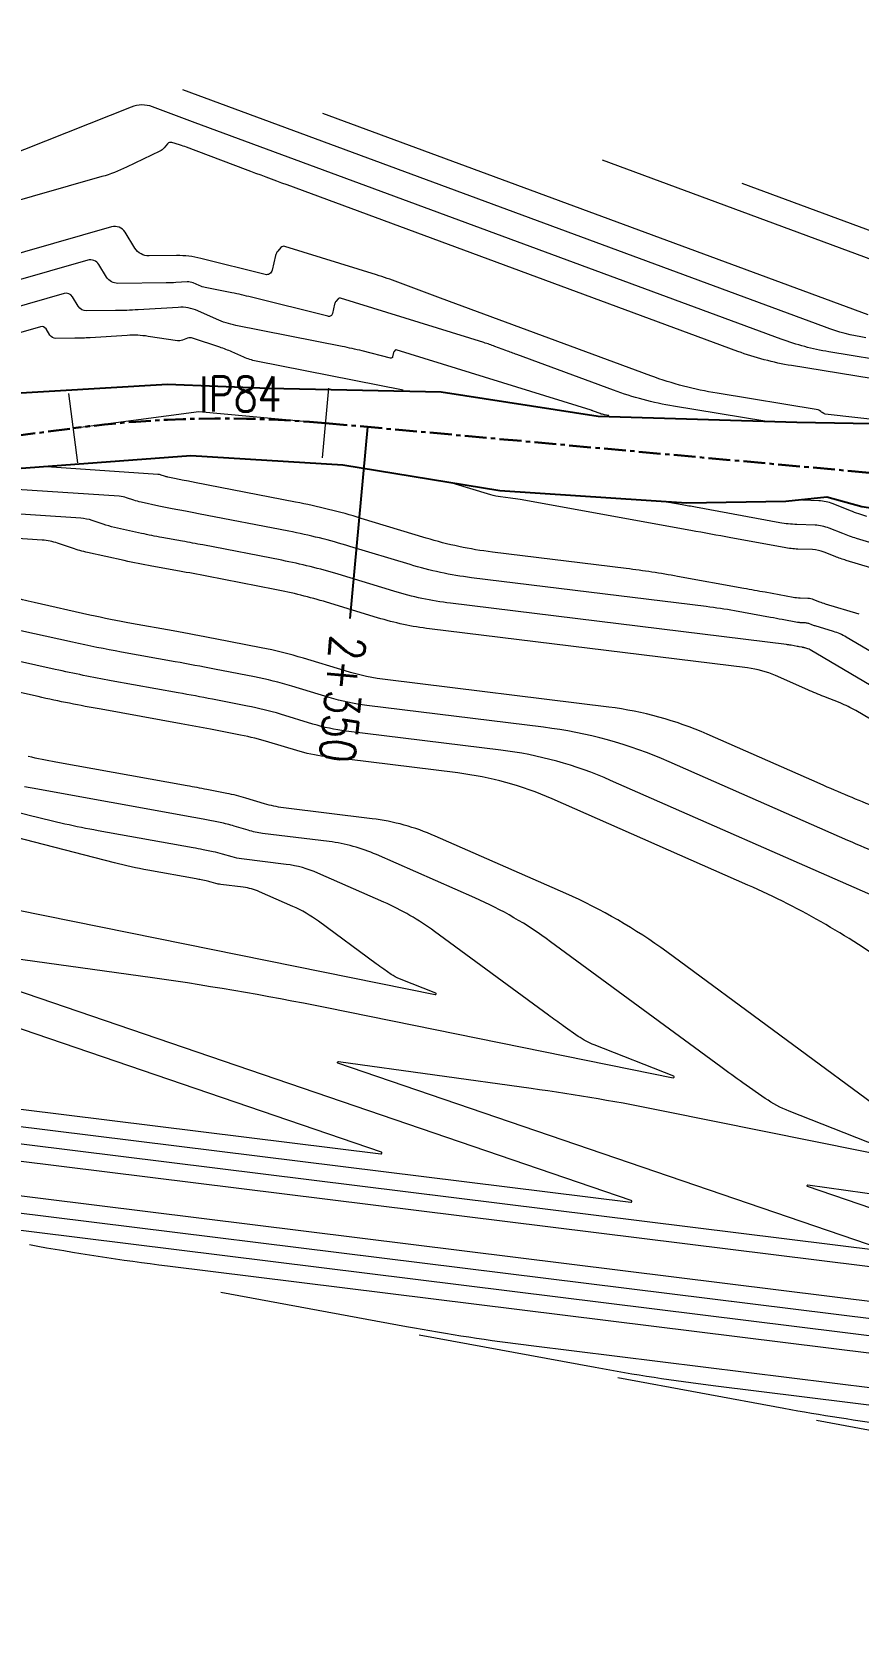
# Model space of a CAD drawing. Extents: x 337736 to 342002, y 3067251 to 3069533.
# Drawn here: x 339738 to 339785.2, y 3068070.2 to 3068161.2 of the extents above; entities that cross this region are included whole.
import ezdxf
from ezdxf.enums import TextEntityAlignment as Align

# ---------------------------------------------------------------- set-up
doc = ezdxf.new("R2010")
doc.units = 0
doc.header["$MEASUREMENT"] = 0
doc.linetypes.add('Center', pattern=[2, 1.25, -0.25, 0.25, -0.25])
for name, color, linetype, lineweight in [('BEC', 3, 'Continuous', 13), ('BES', 3, 'Continuous', 13), ('Chainage', 7, 'Continuous', 25), ('Contour', 4, 'Continuous', 0), ('IP_Line', 150, 'Continuous', 9), ('RC', 9, 'Center', 30)]:
    doc.layers.add(name, color=color, linetype=linetype, lineweight=lineweight)
doc.layers.add('IPName', color=7, linetype='Continuous')
doc.layers.add('RoadEdge', color=51, linetype='Continuous')
doc.styles.get("Standard").update_dxf_attribs({"font": 'simplex.shx'})

msp = doc.modelspace()

# ---------------------------------------------------------------- linework, layer by layer
at = {"layer": 'BEC'}
for points in [[(339740.082, 3068140.537), (339740.607, 3068136.572)], [(339740.082, 3068140.537), (339740.607, 3068136.572)], [(339754.958, 3068140.839), (339754.595, 3068136.856)], [(339754.958, 3068140.839), (339754.595, 3068136.856)]]:
    msp.add_lwpolyline(points, dxfattribs=at)
at = {"layer": 'BES'}
for points in [[(339740.082, 3068140.537), (339740.607, 3068136.572)], [(339740.082, 3068140.537), (339740.607, 3068136.572)], [(339754.958, 3068140.839), (339754.595, 3068136.856)], [(339754.958, 3068140.839), (339754.595, 3068136.856)]]:
    msp.add_lwpolyline(points, dxfattribs=at)
at = {"layer": 'Chainage'}
msp.add_line((339757.177, 3068138.629), (339756.178, 3068127.674), dxfattribs=at)
at = {"layer": 'Contour'}
for points, elevation in [([(339785.689, 3068143.723, -0.04797), (339783.325, 3068144.347), (339746.622, 3068157.903)], 1392), ([(339787.512, 3068142.285), (339783.56, 3068142.931, -0.04797), (339780.841, 3068143.649), (339747.333, 3068156.024, -0.00155), (339746.111, 3068156.48), (339744.89, 3068156.94, 0.18666), (339743.673, 3068156.929), (339732.649, 3068152.549, -0.06869)], 1393), ([(339785.99, 3068141.394), (339781.431, 3068142.139, -0.04797), (339778.357, 3068142.95), (339752.586, 3068152.468, -0.00155), (339750.205, 3068153.356), (339746.831, 3068154.626, 0.01497), (339746.441, 3068154.76), (339745.999, 3068154.897, 0.29957), (339745.75, 3068154.825), (339745.549, 3068154.589, -0.10391), (339745.309, 3068154.404), (339743.405, 3068153.484, -0.0427), (339741.996, 3068152.947), (339728.23, 3068148.999, -0.08242)], 1394), ([(339787.266, 3068138.926), (339783.361, 3068139.366, -0.11915), (339783.272, 3068139.398), (339783.19, 3068139.453, -0.02206), (339783.111, 3068139.511), (339783.034, 3068139.572, 0.12886), (339782.947, 3068139.611), (339777.174, 3068140.555, -0.04797), (339773.389, 3068141.553), (339761.348, 3068146, -0.00155), (339760.135, 3068146.453), (339758.924, 3068146.908, 0.01497), (339757.701, 3068147.328), (339752.454, 3068148.951, 0.29957), (339752.23, 3068148.886), (339752.049, 3068148.674, 0.1205), (339751.926, 3068148.431), (339751.732, 3068147.592, -0.41943), (339751.333, 3068147.347), (339747.65, 3068148.267, 0.0636), (339746.268, 3068148.431), (339744.695, 3068148.416, -0.26218), (339743.884, 3068148.862), (339743.325, 3068149.765, 0.33572), (339742.536, 3068150.07), (339730.918, 3068146.739, -0.08242)], 1396), ([(339779.909, 3068138.965, 0.218503), (339779.905, 3068138.968), (339774.684, 3068139.822, -0.04797), (339771.247, 3068140.728), (339765.729, 3068142.766, -0.00155), (339765.101, 3068143.001), (339764.473, 3068143.237, 0.01497), (339763.839, 3068143.454), (339755.642, 3068145.991, 0.29957), (339755.497, 3068145.949), (339755.381, 3068145.813, 0.1205), (339755.302, 3068145.657), (339755.177, 3068145.116, -0.41943), (339754.92, 3068144.959), (339750.546, 3068146.051, 0.01219), (339749.422, 3068146.303), (339747.906, 3068146.604, -0.05568), (339747.558, 3068146.714), (339747.222, 3068146.864, 0.12068), (339746.871, 3068146.927), (339746.226, 3068146.887, -0.01315), (339745.674, 3068146.867), (339742.914, 3068146.842, -0.26218), (339742.265, 3068147.199), (339741.817, 3068147.922, 0.33572), (339741.184, 3068148.167), (339732.262, 3068145.608, -0.08242)], 1397), ([(339770.977, 3068139.266), (339770.979, 3068139.266, 0.921), (339770.98, 3068139.287), (339770.734, 3068139.327, -0.04797), (339770.494, 3068139.39), (339770.109, 3068139.533, -0.00155), (339770.066, 3068139.549), (339770.022, 3068139.565, 0.01497), (339769.978, 3068139.581), (339758.829, 3068143.031, 0.29957), (339758.765, 3068143.012), (339758.713, 3068142.951, 0.1205), (339758.677, 3068142.882), (339758.622, 3068142.64, -0.41943), (339758.507, 3068142.57), (339756.879, 3068142.977, 0.01219), (339755.726, 3068143.235), (339749.661, 3068144.439, -0.05568), (339748.55, 3068144.792), (339747.478, 3068145.269, 0.12068), (339746.356, 3068145.471), (339744.066, 3068145.329, -0.01315), (339742.766, 3068145.282), (339741.133, 3068145.267, -0.26218), (339740.645, 3068145.536), (339740.308, 3068146.08, 0.33572), (339739.833, 3068146.264), (339733.606, 3068144.478, -0.08242)], 1398), ([(339759.217, 3068140.726), (339750.81, 3068142.395, -0.05568), (339750.106, 3068142.618), (339749.427, 3068142.92, 0.02411), (339748.736, 3068143.189), (339747.183, 3068143.707, 0.17371), (339746.893, 3068143.7), (339746.605, 3068143.59, -0.12994), (339746.308, 3068143.558), (339744.646, 3068143.811, 0.05327), (339743.431, 3068143.865), (339741.318, 3068143.734, -0.01315), (339740.447, 3068143.703), (339739.353, 3068143.693, -0.26218), (339739.025, 3068143.873), (339738.8, 3068144.237, 0.33572), (339738.481, 3068144.36), (339734.806, 3068143.307, -0.08242)], 1399), ([(339785.302, 3068127.918), (339783.376, 3068128.496, -0.02216), (339783.041, 3068128.613), (339782.711, 3068128.745, 0.08615), (339782.368, 3068128.817), (339781.927, 3068128.834, -0.03623), (339781.517, 3068128.878), (339779.915, 3068129.172, 0.00042), (339778.711, 3068129.392), (339774.92, 3068130.081, 0.01428), (339771.978, 3068130.528), (339764.322, 3068131.471, -0.04311), (339760.54, 3068132.272), (339756.828, 3068133.4, 0.0258), (339753.067, 3068134.334), (339747.292, 3068135.455, 0.00323), (339746.94, 3068135.521), (339746.588, 3068135.584, -0.00985), (339746.237, 3068135.655), (339745.768, 3068135.759, -0.02681), (339745.575, 3068135.813), (339745.385, 3068135.877, 0.06481), (339745.189, 3068135.916), (339738.849, 3068136.339)], 1401), ([(339792.413, 3068121.985), (339784.56, 3068126.612, 0.06026), (339783.835, 3068126.929), (339782.783, 3068127.245, -0.02216), (339782.6, 3068127.309), (339782.42, 3068127.381, 0.08615), (339782.232, 3068127.42), (339781.991, 3068127.429, -0.03623), (339781.768, 3068127.453), (339780.892, 3068127.614, 0.00042), (339780.235, 3068127.734), (339778.164, 3068128.11, 0.01428), (339776.557, 3068128.355), (339763.127, 3068130.009, -0.04311), (339759.615, 3068130.753), (339756.167, 3068131.8, 0.0258), (339752.675, 3068132.667), (339747.527, 3068133.666, 0.00323), (339746.768, 3068133.809), (339746.008, 3068133.946, -0.00985), (339745.251, 3068134.098), (339744.238, 3068134.323, -0.02681), (339743.821, 3068134.439), (339743.41, 3068134.578, 0.06481), (339742.988, 3068134.662), (339733.013, 3068135.327, -0.09164)], 1402), ([(339788.269, 3068129.886), (339784.561, 3068130.999, -0.02216), (339783.922, 3068131.222), (339783.293, 3068131.474, 0.08615), (339782.639, 3068131.612), (339781.797, 3068131.643, -0.03623), (339781.016, 3068131.728), (339777.96, 3068132.288, 0.00042), (339775.664, 3068132.707), (339765.919, 3068134.478, 0.01428), (339765.357, 3068134.563), (339764.794, 3068134.632, -0.04311), (339764.24, 3068134.75), (339762.034, 3068135.42)], 1399), ([(339790.432, 3068130.666), (339785.154, 3068132.25, -0.02216), (339784.363, 3068132.527), (339783.584, 3068132.838, 0.08615), (339782.775, 3068133.009), (339781.733, 3068133.047, -0.03623), (339780.766, 3068133.153), (339775.943, 3068134.037, 0.00042), (339775.181, 3068134.176), (339774.411, 3068134.316, -0.073217), (339774.252, 3068134.37, -0.073217)], 1398), ([(339785.747, 3068133.501, -0.02216), (339784.804, 3068133.831), (339783.805, 3068134.23, 0.08615), (339782.986, 3068134.403), (339782.05, 3068134.438)], 1397), ([(339792.133, 3068120.206), (339782.491, 3068125.886, 0.06026), (339782.368, 3068125.94), (339782.19, 3068125.993, -0.02216), (339782.159, 3068126.004), (339782.128, 3068126.016, 0.08615), (339782.097, 3068126.023), (339782.056, 3068126.024, -0.03623), (339782.018, 3068126.029), (339781.87, 3068126.056, 0.00042), (339781.758, 3068126.076), (339781.407, 3068126.14, 0.01428), (339781.135, 3068126.181), (339761.932, 3068128.547, -0.04311), (339758.69, 3068129.234), (339755.507, 3068130.2, 0.0258), (339752.282, 3068131.001), (339747.763, 3068131.878, 0.00323), (339746.596, 3068132.097), (339745.427, 3068132.308, -0.00985), (339744.264, 3068132.542), (339742.708, 3068132.887, -0.02681), (339742.066, 3068133.066), (339741.435, 3068133.279, 0.06481), (339740.786, 3068133.408), (339732.989, 3068133.928, -0.09164)], 1403), ([(339791.853, 3068118.426), (339785.103, 3068122.403, 0.03877), (339784.207, 3068122.841), (339783.278, 3068123.209, -0.00927), (339782.355, 3068123.595), (339780.513, 3068124.406, 0.07312), (339778.914, 3068124.845), (339760.737, 3068127.084, -0.04311), (339757.764, 3068127.714), (339754.846, 3068128.601, 0.0258), (339751.89, 3068129.334), (339747.998, 3068130.09, 0.00323), (339746.423, 3068130.385), (339744.847, 3068130.67, -0.00985), (339743.277, 3068130.986), (339741.177, 3068131.451, -0.02681), (339740.312, 3068131.692), (339739.46, 3068131.98, 0.06481), (339738.585, 3068132.154), (339732.966, 3068132.529, -0.09164)], 1404), ([(339786.314, 3068116.855, -0.00927), (339783.075, 3068118.21), (339776.602, 3068121.058, 0.07312), (339770.988, 3068122.603), (339758.347, 3068124.16, -0.04311), (339755.914, 3068124.675), (339753.525, 3068125.401, 0.0258), (339751.105, 3068126.002), (339748.468, 3068126.513, 0.00323), (339746.079, 3068126.961), (339743.686, 3068127.394, -0.00985), (339741.303, 3068127.873), (339738.117, 3068128.58, -0.02681), (339736.803, 3068128.946)], 1406), ([(339786.593, 3068114.17, -0.00927), (339784.655, 3068114.98), (339774.434, 3068119.478, 0.07312), (339767.255, 3068121.453), (339757.153, 3068122.697, -0.04311), (339754.988, 3068123.156), (339752.864, 3068123.801, 0.0258), (339750.712, 3068124.335), (339748.43, 3068124.778, 0.00323), (339746.18, 3068125.2), (339743.106, 3068125.755, -0.00985), (339740.316, 3068126.317), (339736.586, 3068127.144, -0.02681)], 1407), ([(339786.263, 3068111.738), (339771.086, 3068118.416, 0.07312), (339764.801, 3068120.146), (339755.958, 3068121.235, -0.04311), (339754.063, 3068121.636), (339752.203, 3068122.201, 0.0258), (339750.319, 3068122.669), (339748.322, 3068123.056, 0.00323), (339746.352, 3068123.426), (339742.525, 3068124.117, -0.00985), (339739.33, 3068124.76), (339734.713, 3068125.784, -0.02681)], 1408), ([(339787.573, 3068107.431, 0.05503), (339778.936, 3068112.428), (339767.738, 3068117.355, 0.07312), (339762.348, 3068118.838), (339754.763, 3068119.773, -0.04311), (339753.138, 3068120.117), (339751.543, 3068120.601, 0.0258), (339749.927, 3068121.002), (339748.214, 3068121.335, 0.00323), (339746.524, 3068121.652), (339741.945, 3068122.479, -0.00985), (339738.343, 3068123.204), (339732.533, 3068124.492, -0.02681)], 1409), ([(339735.514, 3068111.344), (339761.059, 3068106.168, 0.91586), (339761.084, 3068106.251), (339759.007, 3068107.069, -0.0586), (339758.543, 3068107.318), (339758.109, 3068107.621, -0.0062), (339757.678, 3068107.93), (339754.379, 3068110.358, 0.05503), (339752.907, 3068111.209), (339750.999, 3068112.049, 0.07312), (339750.081, 3068112.302), (339748.788, 3068112.461, -0.04311), (339748.511, 3068112.519), (339748.24, 3068112.602, 0.0258), (339747.964, 3068112.67), (339747.672, 3068112.727, 0.00323), (339747.384, 3068112.781), (339744.63, 3068113.279, -0.01855), (339742.714, 3068113.699), (339717.541, 3068120.207, -0.00234)], 1414), ([(339787.232, 3068099.082), (339774.296, 3068108.602, 0.05503), (339768.524, 3068111.941), (339761.043, 3068115.233, 0.07312), (339757.441, 3068116.224), (339752.373, 3068116.848, -0.04311), (339751.287, 3068117.078), (339750.221, 3068117.402, 0.0258), (339749.142, 3068117.67), (339747.997, 3068117.892, 0.00323), (339746.868, 3068118.103), (339739.358, 3068119.461, -0.00985), (339737.784, 3068119.777)], 1411), ([(339728.659, 3068109.388), (339744.211, 3068107.236, -0.01562), (339754.85, 3068105.425), (339774.672, 3068101.408, 0.91586), (339774.697, 3068101.49), (339770.151, 3068103.282, -0.0586), (339769.236, 3068103.773), (339768.379, 3068104.372, -0.0062), (339767.53, 3068104.981), (339761.018, 3068109.773, 0.05503), (339758.113, 3068111.453), (339754.347, 3068113.11, 0.07312), (339752.534, 3068113.609), (339749.983, 3068113.923, -0.04311), (339749.437, 3068114.039), (339748.9, 3068114.202, 0.0258), (339748.357, 3068114.337), (339747.78, 3068114.449, 0.00323), (339747.212, 3068114.555), (339741.777, 3068115.538, -0.01855), (339737.994, 3068116.367), (339731.54, 3068118.036, -0.00234)], 1413), ([(339788.309, 3068096.73), (339781.296, 3068099.495, -0.0586), (339779.93, 3068100.228), (339778.65, 3068101.122, -0.0062), (339777.381, 3068102.031), (339767.657, 3068109.187, 0.05503), (339763.319, 3068111.697), (339757.695, 3068114.171, 0.07312), (339754.988, 3068114.916), (339751.178, 3068115.386, -0.04311), (339750.362, 3068115.558), (339749.561, 3068115.802, 0.0258), (339748.749, 3068116.003), (339747.889, 3068116.17, 0.00323), (339747.04, 3068116.329), (339737.998, 3068117.964, -0.00985), (339737.57, 3068118.05)], 1412), ([(339662.514, 3068108.894), (339757.952, 3068097.051, 0.90205), (339757.975, 3068097.15), (339701.782, 3068116.351, -0.90842)], 1414), ([(339672.917, 3068106.614), (339772.245, 3068094.287, 0.90205), (339772.268, 3068094.387), (339728.637, 3068109.296, -0.90842)], 1413), ([(339683.32, 3068104.333), (339786.538, 3068091.524, 0.90205)], 1412), ([(339786.561, 3068091.624), (339755.493, 3068102.24, -0.90842), (339755.515, 3068102.332), (339766.545, 3068100.806, -0.01562), (339774.185, 3068099.505), (339788.285, 3068096.647, 0.91586)], 1412), ([(339693.722, 3068102.052), (339800.83, 3068088.76, 0.90205)], 1411), ([(339714.528, 3068097.491), (339825.811, 3068083.681, 0.0429)], 1409), ([(339724.931, 3068095.21), (339831.031, 3068082.043, 0.0429)], 1408), ([(339800.854, 3068088.86), (339782.348, 3068095.183, -0.90842), (339782.37, 3068095.276), (339788.878, 3068094.375, -0.01562)], 1411), ([(339735.334, 3068092.929), (339836.251, 3068080.406, 0.0429)], 1407), ([(339737.847, 3068091.866, 0.01483), (339745.737, 3068090.649), (339841.471, 3068078.768, 0.0429)], 1406), ([(339748.786, 3068089.152), (339759.42, 3068087.186, 0.01483), (339766.542, 3068086.087), (339852.601, 3068075.408, 0.0429)], 1404), ([(339760.146, 3068086.706), (339770.207, 3068084.846, 0.01483), (339776.945, 3068083.807), (339858.366, 3068073.703, 0.0429)], 1403), ([(339771.506, 3068084.26), (339780.994, 3068082.507, 0.01483), (339787.348, 3068081.526), (339864.13, 3068071.997, 0.0429), (339867.285, 3068071.878), (339870.81, 3068072.048, 0.04163), (339873.229, 3068072.367), (339875.907, 3068072.95, 0.48363)], 1402), ([(339782.866, 3068081.814), (339791.78, 3068080.167, 0.01483), (339797.751, 3068079.245), (339869.895, 3068070.292, 0.0429), (339872.86, 3068070.18), (339875.833, 3068070.323, 0.04163)], 1401)]:
    msp.add_lwpolyline(points, format="xyb", dxfattribs=dict(at, elevation=elevation))
for points, elevation in [([(339785.809, 3068145.046), (339754.621, 3068156.565)], 1391), ([(339790.776, 3068146.442), (339770.617, 3068153.888)], 1389), ([(339793.26, 3068147.141), (339778.615, 3068152.55)], 1388)]:
    msp.add_lwpolyline(points, dxfattribs=dict(at, elevation=elevation))
at = {"layer": 'IP_Line'}
msp.add_lwpolyline([(339740.345, 3068138.554), (339747.544, 3068139.507), (339754.777, 3068138.848)], dxfattribs=at)
msp.add_lwpolyline([(339740.345, 3068138.554), (339747.544, 3068139.507), (339754.777, 3068138.848)], dxfattribs=at)
at = {"layer": 'RC', "linetype": 'Center'}
msp.add_lwpolyline([(339608.964, 3068161.228), (339675.156, 3068151.101), (339675.156, 3068151.101, -0.056727), (339698.076, 3068144.878), (339698.076, 3068144.878), (339714.507, 3068138.344), (339714.507, 3068138.344, 0.12821), (339727.025, 3068136.791), (339727.025, 3068136.791), (339740.345, 3068138.554), (339740.345, 3068138.554, -0.055692), (339754.777, 3068138.848), (339754.777, 3068138.848), (339787.281, 3068135.883), (339787.281, 3068135.883, -0.074007), (339800.154, 3068132.751), (339800.154, 3068132.751), (339823.595, 3068123.213), (339823.595, 3068123.213, 0.052102), (339841.56, 3068118.001), (339841.56, 3068118.001), (339881.551, 3068110.798)], format="xyb", dxfattribs=at)
at = {"layer": 'RoadEdge'}
for points in [[(339735.736, 3068140.495, 1401.031), (339745.747, 3068141.072, 1400.118), (339751.501, 3068140.848, 1399.776), (339761.398, 3068140.645, 1398.806), (339770.378, 3068139.237, 1397.915), (339781.726, 3068138.896, 1396.802), (339787.108, 3068138.811, 1396.163), (339792.785, 3068137.879, 1395.662), (339798.718, 3068136.375, 1395.082), (339816.582, 3068130.177, 1393.277), (339823.7, 3068126.726, 1392.412), (339829.406, 3068124.497, 1391.754), (339834.268, 3068122.967, 1391.063), (339839.34, 3068121.636, 1390.315), (339845.908, 3068119.999, 1389.587), (339853.502, 3068118.049, 1388.641), (339860.211, 3068116.823, 1387.757), (339864.39, 3068116.181, 1387.208), (339869.005, 3068115.331, 1386.691), (339874.179, 3068114.801, 1386.119), (339877.19, 3068114.268, 1385.768)], [(339733.023, 3068135.944, 1401.559), (339747.089, 3068136.998, 1400.137), (339755.779, 3068136.47, 1399.472), (339764.752, 3068135.003, 1398.773), (339775.418, 3068134.292, 1397.885), (339781.097, 3068134.384, 1397.063), (339783.449, 3068134.636, 1396.822), (339785.446, 3068134.085, 1396.655), (339795.68, 3068132.559, 1395.573), (339802.51, 3068130.5, 1394.791), (339805.83, 3068129.112, 1394.39), (339810.082, 3068127.364, 1393.985), (339816.611, 3068124.357, 1393.296), (339820.878, 3068122.044, 1392.722), (339830.488, 3068118.359, 1391.532), (339837.651, 3068116.52, 1390.649), (339847.819, 3068114.586, 1389.218), (339853.664, 3068113.514, 1388.59), (339866.022, 3068111.911, 1386.942), (339870.736, 3068111.215, 1386.452), (339882.265, 3068109.269, 1385.269)]]:
    msp.add_polyline3d(points, dxfattribs=at)

# ---------------------------------------------------------------- texts
at = {"layer": 'Chainage', "width": 0.8}
msp.add_text('2+350', height=2, rotation=264.78901, dxfattribs=at).set_placement((339756.087, 3068126.678), align=Align.MIDDLE_LEFT)
at = {"layer": 'IPName', "width": 0.8}
msp.add_text('IP84', height=2, dxfattribs=at).set_placement((339747.544, 3068139.507))
msp.add_text('IP84', height=2, dxfattribs=at).set_placement((339747.544, 3068139.507))

doc.saveas('drawing.dxf')
